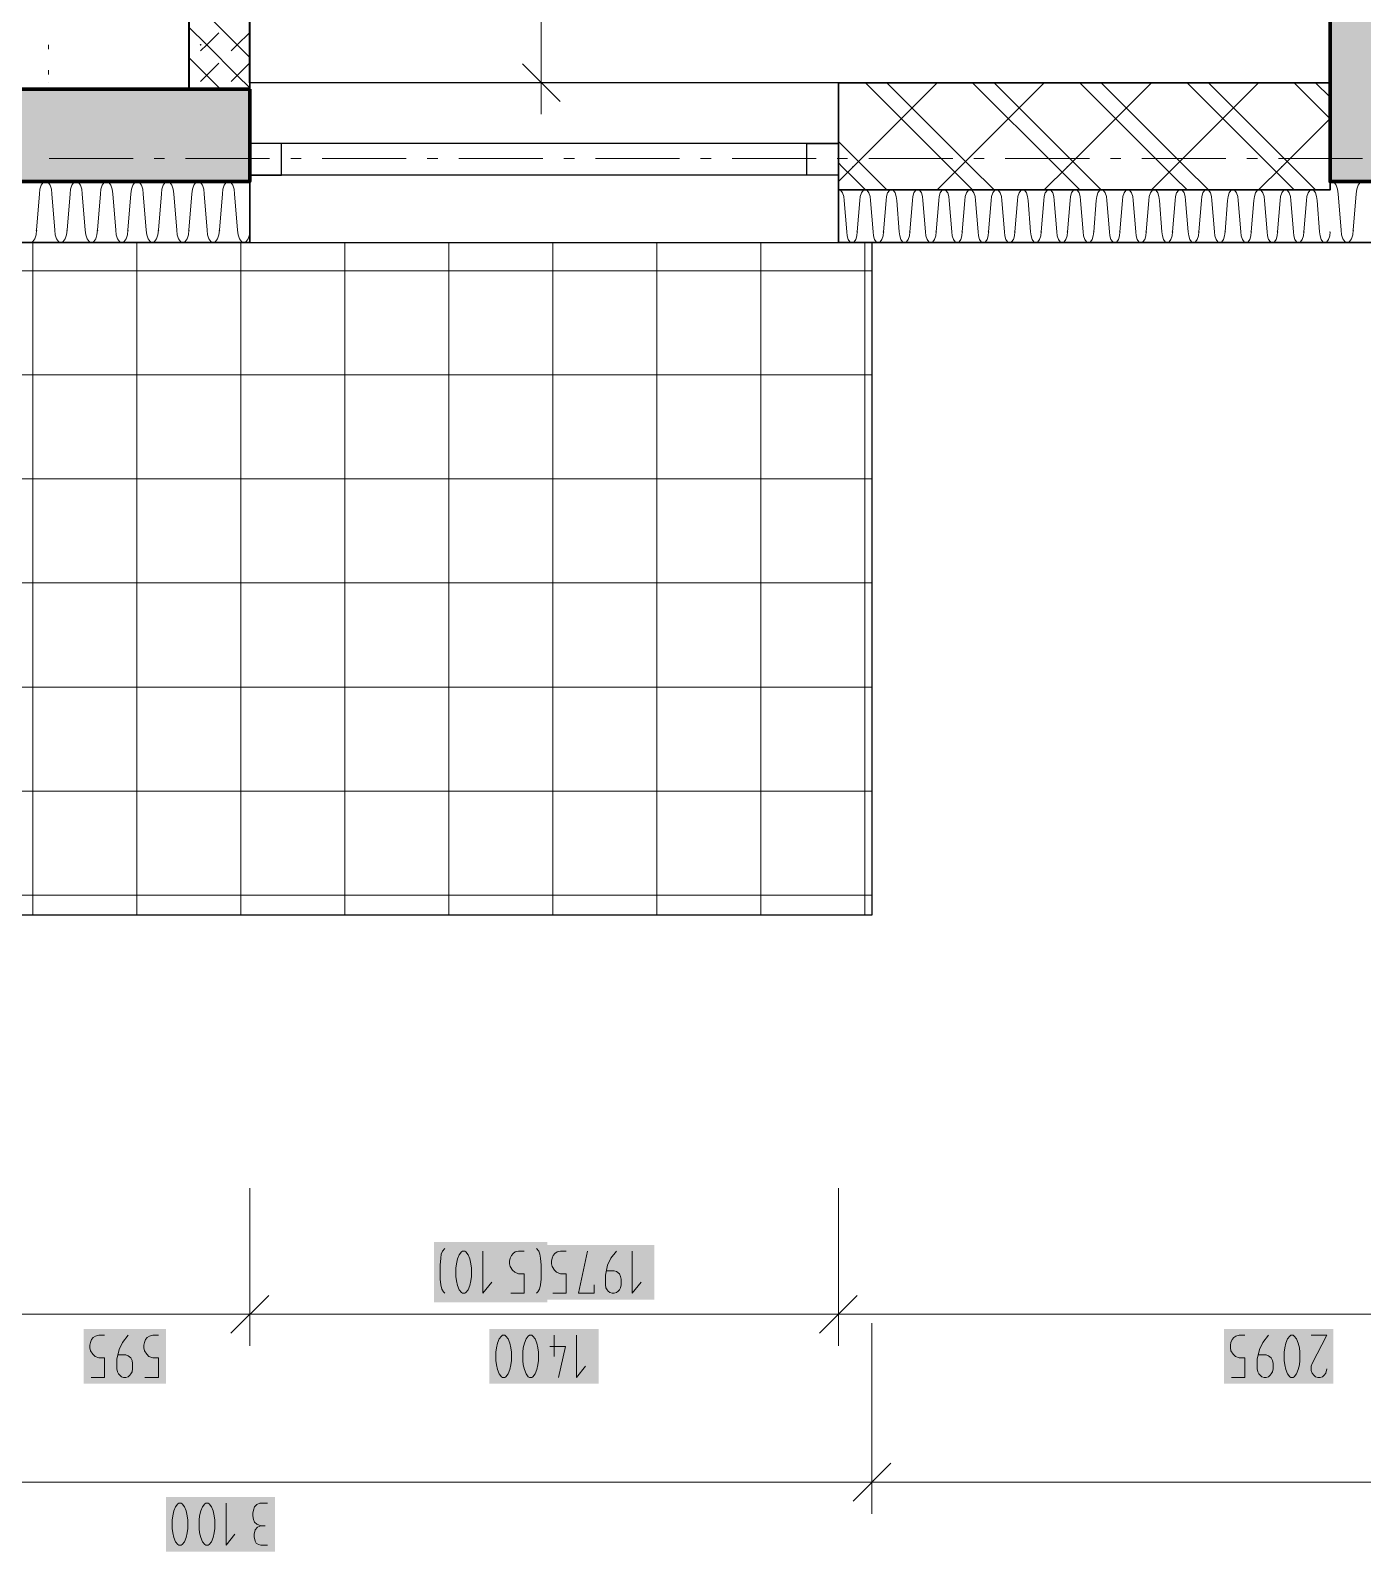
# Model space of a CAD drawing. Header units: millimetres. Extents: x 0 to 594, y 0 to 420.
# Drawn here: x 385.99 to 418.03, y 123.2 to 159.78 of the extents above; entities that cross this region are included whole.
import ezdxf

# ---------------------------------------------------------------- set-up
doc = ezdxf.new("R2010")
doc.units = ezdxf.units.MM
doc.header["$LTSCALE"] = 8
for name, color, linetype in [('PDF_Koty delkove', 7, 'Continuous'), ('PDF_Nabytek', 7, 'Continuous'), ('PDF_Obecne 0.25', 7, 'Continuous'), ('PDF_Okna', 7, 'Continuous'), ('PDF_Osy hlavni', 7, 'Continuous'), ('PDF_Pricky zdene', 7, 'Continuous'), ('PDF_Srafy', 7, 'Continuous'), ('PDF_Steny obvodove nosne', 7, 'Continuous'), ('PDF_Steny sendvic', 7, 'Continuous'), ('PDF_Zatepleni', 7, 'Continuous')]:
    doc.layers.add(name, color=color, linetype=linetype)

msp = doc.modelspace()

# ---------------------------------------------------------------- linework, layer by layer
at = {"layer": 'PDF_Koty delkove', "lineweight": 18}
for points in [[(398.274, 158.52), (398.274, 187.498), (398.274, 198.034), (398.274, 206.995), (398.274, 208.461), (398.274, 238.437), (398.274, 241.166), (398.274, 243.694)], [(398.728, 158.065), (397.819, 158.975)], [(399.032, 158.52), (398.274, 158.52), (397.515, 158.52)], [(398.274, 158.52), (398.274, 157.761)], [(391.265, 128.903), (391.265, 129.368), (391.265, 129.391), (391.265, 129.43), (391.265, 129.453), (391.265, 129.474), (391.265, 129.498), (391.265, 129.51), (391.265, 129.534), (391.265, 129.594), (391.265, 129.62), (391.265, 129.635), (391.265, 129.662), (391.265, 129.709), (391.265, 129.737), (391.265, 129.905), (391.265, 129.935), (391.265, 130.013), (391.265, 130.044), (391.265, 130.104), (391.265, 130.136), (391.265, 130.339), (391.265, 130.372), (391.265, 130.462), (391.265, 130.496), (391.265, 131.936)], [(405.419, 128.903), (405.419, 129.295), (405.419, 129.316), (405.419, 129.351), (405.419, 129.372), (405.419, 129.392), (405.419, 129.413), (405.419, 129.424), (405.419, 129.446), (405.419, 129.501), (405.419, 129.524), (405.419, 129.538), (405.419, 129.562), (405.419, 129.605), (405.419, 129.63), (405.419, 129.784), (405.419, 129.811), (405.419, 129.882), (405.419, 129.911), (405.419, 129.965), (405.419, 129.994), (405.419, 130.179), (405.419, 130.209), (405.419, 130.291), (405.419, 130.321), (405.419, 130.511), (405.419, 130.542), (405.419, 131.936)], [(395.951, 129.409), (395.924, 129.442), (395.883, 129.51), (395.856, 129.61), (395.843, 129.745), (395.843, 130.082), (395.856, 130.251), (395.869, 130.352), (395.897, 130.42), (395.951, 130.486)], [(396.867, 130.42), (396.867, 129.409), (397.082, 129.678)], [(397.514, 130.115), (397.514, 130.183), (397.528, 130.251), (397.555, 130.318), (397.595, 130.368), (397.649, 130.402), (397.73, 130.42), (397.865, 130.42)], [(398.161, 130.486), (398.215, 130.42), (398.242, 130.352), (398.256, 130.251), (398.27, 130.082), (398.27, 129.745), (398.256, 129.61), (398.228, 129.51), (398.188, 129.442), (398.161, 129.409)], [(398.549, 129.409), (398.872, 129.409), (398.872, 129.88), (398.737, 129.88), (398.643, 129.914), (398.589, 129.965), (398.536, 130.049), (398.522, 130.115), (398.522, 130.183), (398.536, 130.251), (398.562, 130.318), (398.603, 130.368), (398.656, 130.402), (398.737, 130.42), (398.872, 130.42)], [(399.547, 129.61), (399.547, 129.409), (399.169, 129.409), (399.384, 130.42)], [(400.085, 130.42), (399.95, 130.251), (399.869, 130.082), (399.816, 129.846), (399.816, 129.61)], [(400.463, 130.42), (400.463, 129.409), (400.678, 129.678)], [(397.541, 129.409), (397.865, 129.409), (397.865, 129.88), (397.73, 129.88), (397.636, 129.914), (397.582, 129.965), (397.528, 130.049), (397.514, 130.115)], [(399.816, 129.61), (399.83, 129.543), (399.856, 129.493), (399.883, 129.459), (399.924, 129.425), (399.978, 129.409), (400.031, 129.409), (400.085, 129.425), (400.126, 129.459), (400.152, 129.493), (400.18, 129.543), (400.194, 129.61), (400.194, 129.745), (400.18, 129.812), (400.152, 129.88), (400.085, 129.93), (400.031, 129.948), (399.843, 129.948)], [(391.265, 129.661), (391.265, 128.903), (391.265, 128.145)], [(405.419, 129.661), (405.419, 128.903), (405.419, 128.145)], [(391.72, 129.358), (390.81, 128.448)], [(405.874, 129.358), (404.964, 128.448)], [(391.265, 128.903), (385.25, 128.903), (375.14, 128.903), (360.987, 128.903), (348.147, 128.903), (333.994, 128.903), (323.884, 128.903), (317.869, 128.903), (303.715, 128.903), (278.037, 128.903), (263.883, 128.903), (257.868, 128.903), (247.758, 128.903), (233.605, 128.903), (220.766, 128.903)], [(426.599, 128.903), (405.419, 128.903), (391.265, 128.903)], [(387.447, 127.387), (387.771, 127.387), (387.771, 127.858), (387.636, 127.858), (387.542, 127.892), (387.487, 127.943), (387.434, 128.027), (387.42, 128.093), (387.42, 128.161), (387.434, 128.229), (387.461, 128.296), (387.501, 128.346), (387.555, 128.381), (387.636, 128.398), (387.771, 128.398)], [(388.338, 128.398), (388.203, 128.229), (388.122, 128.06), (388.068, 127.825), (388.068, 127.588), (388.082, 127.521), (388.109, 127.471), (388.136, 127.437), (388.176, 127.403), (388.23, 127.387), (388.284, 127.387), (388.338, 127.403), (388.379, 127.437), (388.405, 127.471), (388.433, 127.521), (388.447, 127.588), (388.447, 127.723), (388.433, 127.79), (388.405, 127.858), (388.338, 127.908), (388.284, 127.926), (388.095, 127.926)], [(388.716, 128.161), (388.73, 128.229), (388.757, 128.296), (388.797, 128.346), (388.851, 128.381), (388.932, 128.398), (389.067, 128.398)], [(397.91, 127.471), (397.963, 127.403), (397.991, 127.387), (398.044, 127.387), (398.072, 127.403), (398.125, 127.471), (398.166, 127.572), (398.193, 127.69), (398.207, 127.79), (398.207, 127.992), (398.193, 128.093), (398.166, 128.212), (398.125, 128.313), (398.072, 128.381), (398.044, 128.398), (397.991, 128.398), (397.963, 128.381), (397.91, 128.313), (397.869, 128.212), (397.842, 128.093), (397.829, 127.992)], [(398.584, 128.398), (398.584, 127.892)], [(399.125, 128.398), (399.125, 127.387), (399.34, 127.656)], [(406.227, 124.866), (406.227, 128.691)], [(414.874, 127.387), (415.198, 127.387), (415.198, 127.858), (415.063, 127.858), (414.969, 127.892), (414.915, 127.943), (414.861, 128.027), (414.847, 128.093), (414.847, 128.161), (414.861, 128.229), (414.888, 128.296), (414.928, 128.346), (414.982, 128.381), (415.063, 128.398), (415.198, 128.398)], [(415.765, 128.398), (415.63, 128.229), (415.549, 128.06), (415.495, 127.825), (415.495, 127.588), (415.509, 127.521), (415.536, 127.471), (415.563, 127.437), (415.603, 127.403), (415.657, 127.387), (415.711, 127.387), (415.765, 127.403), (415.806, 127.437), (415.832, 127.471), (415.86, 127.521), (415.874, 127.588), (415.874, 127.723), (415.86, 127.79), (415.832, 127.858), (415.765, 127.908), (415.711, 127.926), (415.522, 127.926)], [(416.143, 127.992), (416.143, 127.79), (416.157, 127.69), (416.184, 127.572), (416.224, 127.471), (416.278, 127.403), (416.305, 127.387), (416.359, 127.387), (416.386, 127.403), (416.44, 127.471), (416.48, 127.572), (416.508, 127.69), (416.522, 127.79), (416.522, 127.992), (416.508, 128.093), (416.48, 128.212), (416.44, 128.313), (416.386, 128.381), (416.359, 128.398), (416.305, 128.398), (416.278, 128.381), (416.224, 128.313), (416.184, 128.212), (416.157, 128.093), (416.143, 127.992)], [(416.791, 128.398), (417.17, 128.398), (416.818, 127.723), (416.791, 127.656), (416.791, 127.555), (416.818, 127.488), (416.859, 127.437), (416.899, 127.403), (416.954, 127.387), (417.007, 127.387), (417.061, 127.403), (417.102, 127.437), (417.142, 127.488), (417.17, 127.588)], [(388.743, 127.387), (389.067, 127.387), (389.067, 127.858), (388.932, 127.858), (388.838, 127.892), (388.784, 127.943), (388.73, 128.027), (388.716, 128.093), (388.716, 128.161)], [(398.477, 128.128), (398.855, 128.128), (398.692, 127.387)], [(397.829, 127.992), (397.829, 127.79), (397.842, 127.69), (397.869, 127.572), (397.91, 127.471)], [(406.227, 125.624), (406.227, 124.866), (406.227, 124.107)], [(406.682, 125.32), (405.772, 124.411)], [(550.543, 124.866), (548.938, 124.866), (546.499, 124.866), (515.159, 124.866), (488.672, 124.866), (440.752, 124.866), (406.227, 124.866), (374.887, 124.866), (334.247, 124.866), (302.907, 124.866), (278.846, 124.866), (247.506, 124.866), (206.865, 124.866), (175.525, 124.866), (146.965, 124.866), (126.828, 124.866), (121.413, 124.866), (88.278, 124.866), (73.569, 124.866)], [(389.761, 124.056), (389.733, 124.174), (389.692, 124.275), (389.639, 124.343), (389.611, 124.36), (389.558, 124.36), (389.53, 124.343), (389.477, 124.275), (389.436, 124.174), (389.41, 124.056), (389.396, 123.955)], [(389.396, 123.955), (389.396, 123.752), (389.41, 123.652), (389.436, 123.534), (389.477, 123.433), (389.53, 123.365), (389.558, 123.349), (389.611, 123.349), (389.639, 123.365), (389.692, 123.433), (389.733, 123.534), (389.761, 123.652), (389.774, 123.752), (389.774, 123.955), (389.761, 124.056)], [(390.692, 124.36), (390.692, 123.349), (390.908, 123.618)], [(391.691, 124.36), (391.502, 124.36), (391.435, 124.326), (391.381, 124.275), (391.354, 124.191), (391.34, 124.124), (391.34, 124.056), (391.354, 123.972), (391.381, 123.905), (391.435, 123.855), (391.529, 123.82)], [(391.691, 123.349), (391.529, 123.349), (391.475, 123.365), (391.421, 123.4), (391.394, 123.45), (391.367, 123.55), (391.367, 123.618), (391.394, 123.719), (391.448, 123.787), (391.529, 123.82), (391.637, 123.82)]]:
    msp.add_lwpolyline(points, dxfattribs=at)
for points in [[(396.22, 130.014), (396.22, 129.812), (396.234, 129.712), (396.261, 129.594), (396.301, 129.493), (396.355, 129.425), (396.382, 129.409), (396.435, 129.409), (396.463, 129.425), (396.516, 129.493), (396.557, 129.594), (396.584, 129.712), (396.598, 129.812), (396.598, 130.014), (396.584, 130.115), (396.557, 130.234), (396.516, 130.335), (396.463, 130.402), (396.435, 130.42), (396.382, 130.42), (396.355, 130.402), (396.301, 130.335), (396.261, 130.234), (396.234, 130.115)], [(397.181, 127.992), (397.181, 127.79), (397.194, 127.69), (397.221, 127.572), (397.262, 127.471), (397.315, 127.403), (397.343, 127.387), (397.396, 127.387), (397.424, 127.403), (397.477, 127.471), (397.518, 127.572), (397.545, 127.69), (397.559, 127.79), (397.559, 127.992), (397.545, 128.093), (397.518, 128.212), (397.477, 128.313), (397.424, 128.381), (397.396, 128.398), (397.343, 128.398), (397.315, 128.381), (397.262, 128.313), (397.221, 128.212), (397.194, 128.093)], [(390.044, 123.955), (390.044, 123.752), (390.058, 123.652), (390.085, 123.534), (390.125, 123.433), (390.179, 123.365), (390.206, 123.349), (390.26, 123.349), (390.287, 123.365), (390.341, 123.433), (390.381, 123.534), (390.409, 123.652), (390.422, 123.752), (390.422, 123.955), (390.409, 124.056), (390.381, 124.174), (390.341, 124.275), (390.287, 124.343), (390.26, 124.36), (390.206, 124.36), (390.179, 124.343), (390.125, 124.275), (390.085, 124.174), (390.058, 124.056)]]:
    msp.add_lwpolyline(points, close=True, dxfattribs=at)
at = {"layer": 'PDF_Koty delkove', "color": 7, "lineweight": 18, "true_color": 0xffffff, "transparency": 33554559}
for points in [[(398.421, 130.639), (395.692, 130.639), (398.421, 129.19), (395.692, 129.19)], [(400.992, 130.571), (398.371, 130.571), (400.992, 129.257), (398.371, 129.257)], [(389.246, 128.549), (387.269, 128.549), (389.246, 127.235), (387.269, 127.235)], [(399.655, 128.549), (397.029, 128.549), (399.655, 127.235), (397.029, 127.235)], [(417.321, 128.549), (414.696, 128.549), (417.321, 127.235), (414.696, 127.235)], [(391.87, 124.512), (389.245, 124.512), (391.87, 123.197), (389.245, 123.197)]]:
    msp.add_solid(points, dxfattribs=at)
at = {"layer": 'PDF_Nabytek', "lineweight": 13}
for points in [[(386.421, 159.326), (386.421, 159.427)], [(389.799, 159.326), (389.799, 159.427)], [(386.421, 158.719), (386.421, 158.821)], [(389.799, 158.719), (389.799, 158.821)], [(386.421, 158.52), (386.421, 158.52)], [(389.799, 158.52), (389.799, 158.52)]]:
    msp.add_lwpolyline(points, dxfattribs=at)
at = {"layer": 'PDF_Obecne 0.25', "lineweight": 25}
msp.add_lwpolyline([(406.227, 154.678), (406.227, 138.503), (374.887, 138.502), (374.887, 154.678)], dxfattribs=at)
at = {"layer": 'PDF_Okna', "lineweight": 25}
for points in [[(405.419, 158.52), (391.265, 158.52)], [(405.419, 157.054), (391.265, 157.054)], [(405.419, 156.295), (391.265, 156.295)], [(391.265, 154.678), (405.419, 154.678)]]:
    msp.add_lwpolyline(points, dxfattribs=at)
for points in [[(391.265, 156.295), (392.023, 156.295), (392.023, 157.054), (391.265, 157.054)], [(405.419, 156.295), (404.661, 156.295), (404.661, 157.054), (405.419, 157.054)]]:
    msp.add_lwpolyline(points, close=True, dxfattribs=at)
at = {"layer": 'PDF_Osy hlavni', "lineweight": 18}
for points in [[(388.457, 156.7), (386.435, 156.7)], [(389.215, 156.7), (388.962, 156.7)], [(391.742, 156.7), (389.72, 156.7)], [(392.501, 156.7), (392.248, 156.7)], [(395.028, 156.7), (393.006, 156.7)], [(395.786, 156.7), (395.533, 156.7)], [(398.314, 156.7), (396.292, 156.7)], [(399.072, 156.7), (398.819, 156.7)], [(401.599, 156.7), (399.577, 156.7)], [(402.357, 156.7), (402.105, 156.7)], [(404.885, 156.7), (402.863, 156.7)], [(405.643, 156.7), (405.39, 156.7)], [(408.17, 156.7), (406.149, 156.7)], [(408.929, 156.7), (408.676, 156.7)], [(411.456, 156.7), (409.434, 156.7)], [(412.214, 156.7), (411.962, 156.7)], [(414.742, 156.7), (412.72, 156.7)], [(415.5, 156.7), (415.247, 156.7)], [(418.027, 156.7), (416.005, 156.7)]]:
    msp.add_lwpolyline(points, dxfattribs=at)
at = {"layer": 'PDF_Pricky zdene', "lineweight": 40}
msp.add_lwpolyline([(391.265, 158.52), (391.265, 206.995), (389.799, 206.995), (389.799, 158.52), (389.799, 158.368), (391.265, 158.368)], dxfattribs=at)
at = {"layer": 'PDF_Pricky zdene', "lineweight": 9}
for points in [[(391.265, 159.126), (390.962, 159.429), (389.799, 160.592)], [(390.962, 158.697), (390.229, 159.429), (389.799, 159.859)], [(390.082, 159.283), (390.229, 159.429), (390.522, 159.723)], [(390.815, 159.283), (390.962, 159.429), (391.255, 159.723)], [(390.558, 158.368), (389.799, 159.126)], [(390.082, 158.55), (390.522, 158.99)], [(390.962, 158.697), (391.255, 158.99)], [(389.825, 158.368), (389.799, 158.393)], [(391.265, 158.393), (390.962, 158.697), (390.815, 158.55)]]:
    msp.add_lwpolyline(points, dxfattribs=at)
at = {"layer": 'PDF_Pricky zdene', "lineweight": 9, "transparency": 33554559}
for points in [[(390.082, 159.41), (390.06, 159.432), (390.105, 159.432), (390.082, 159.455)], [(390.962, 159.407), (390.939, 159.429), (390.985, 159.429), (390.962, 159.452)]]:
    msp.add_solid(points, dxfattribs=at)
at = {"layer": 'PDF_Srafy', "lineweight": 9}
for points in [[(406.059, 154.678), (406.059, 151.494), (406.059, 146.49), (401.055, 146.49), (396.051, 146.49), (391.047, 146.49), (386.043, 146.49), (381.039, 146.49), (376.035, 146.49), (374.887, 146.49)], [(403.557, 154.678), (403.557, 153.996), (403.557, 148.992), (398.553, 148.992), (393.549, 148.992), (388.545, 148.992), (383.541, 148.992), (378.537, 148.992), (374.887, 148.992)], [(401.055, 154.678), (401.055, 151.494), (396.051, 151.494), (391.047, 151.494), (386.043, 151.494), (381.039, 151.494), (376.035, 151.494), (374.887, 151.494)], [(386.043, 154.678), (386.043, 151.494), (386.043, 146.49), (386.043, 141.486), (386.043, 138.503)], [(388.545, 154.678), (388.545, 153.996), (388.545, 148.992), (388.545, 143.988), (388.545, 138.984), (388.545, 138.503)], [(391.047, 154.678), (391.047, 151.494), (391.047, 146.49), (391.047, 141.486), (391.047, 138.503)], [(393.549, 154.678), (393.549, 153.996), (393.549, 148.992), (393.549, 143.988), (393.549, 138.984), (393.549, 138.503)], [(396.051, 154.678), (396.051, 151.494), (396.051, 146.49), (396.051, 141.486), (396.051, 138.503)], [(406.227, 153.996), (403.557, 153.996), (398.553, 153.996), (398.553, 154.678)], [(398.553, 153.996), (393.549, 153.996), (388.545, 153.996), (383.541, 153.996), (378.537, 153.996), (374.887, 153.996)], [(398.553, 153.996), (398.553, 148.992), (398.553, 143.988), (398.553, 138.984), (398.553, 138.503)], [(406.227, 151.494), (406.059, 151.494), (401.055, 151.494)], [(401.055, 151.494), (401.055, 146.49), (401.055, 141.486), (401.055, 138.503)], [(406.227, 148.992), (403.557, 148.992)], [(403.557, 148.992), (403.557, 143.988), (403.557, 138.984), (403.557, 138.503)], [(406.227, 146.49), (406.059, 146.49)], [(406.059, 146.49), (406.059, 141.486), (406.059, 138.503)], [(406.227, 143.988), (403.557, 143.988), (398.553, 143.988), (393.549, 143.988), (388.545, 143.988), (383.541, 143.988), (378.537, 143.988), (374.887, 143.988)], [(406.059, 141.486), (401.055, 141.486), (396.051, 141.486), (391.047, 141.486), (386.043, 141.486), (381.039, 141.486), (376.035, 141.486), (374.887, 141.486)], [(406.227, 141.486), (406.059, 141.486)], [(406.227, 138.984), (403.557, 138.984), (398.553, 138.984), (393.549, 138.984), (388.545, 138.984), (383.541, 138.984), (378.537, 138.984), (374.887, 138.984)]]:
    msp.add_lwpolyline(points, dxfattribs=at)
at = {"layer": 'PDF_Steny obvodove nosne', "lineweight": 70}
for points in [[(419.269, 156.144), (419.269, 158.52), (419.269, 212.91), (419.269, 214.375), (419.269, 237.931), (419.269, 240.661), (419.269, 243.542), (417.247, 243.542), (417.247, 240.964), (417.247, 158.52), (417.247, 156.144)], [(391.265, 158.368), (389.799, 158.368), (385.25, 158.368), (385.25, 156.144), (391.265, 156.144)]]:
    msp.add_lwpolyline(points, close=True, dxfattribs=at)
at = {"layer": 'PDF_Steny obvodove nosne', "color": 9, "lineweight": 9, "true_color": 0xc0c0c0, "transparency": 33554559}
for points in [[(419.269, 156.144), (419.269, 243.542), (417.247, 156.144), (417.247, 243.542)], [(391.265, 158.368), (385.25, 158.368), (391.265, 156.144), (385.25, 156.144)]]:
    msp.add_solid(points, dxfattribs=at)
at = {"layer": 'PDF_Steny sendvic', "lineweight": 30}
for points in [[(391.265, 158.52), (391.265, 158.368)], [(405.419, 154.678), (405.419, 155.942), (405.419, 156.295), (405.419, 157.054), (405.419, 158.52)], [(405.419, 155.942), (417.247, 155.942), (417.247, 156.144), (417.247, 158.52), (417.197, 158.52), (405.419, 158.52)], [(417.247, 155.942), (405.419, 155.942)], [(405.419, 154.678), (417.247, 154.678)]]:
    msp.add_lwpolyline(points, dxfattribs=at)
at = {"layer": 'PDF_Steny sendvic', "lineweight": 9}
for points in [[(405.419, 156.144), (405.773, 156.498), (407.795, 158.52)], [(408.093, 156.498), (406.071, 158.52)], [(409.164, 155.942), (408.608, 156.498), (408.351, 156.755), (406.586, 158.52)], [(407.795, 155.942), (408.351, 156.498), (410.372, 158.52)], [(410.671, 156.498), (408.649, 158.52)], [(411.742, 155.942), (411.186, 156.498), (410.929, 156.755), (409.164, 158.52)], [(410.372, 155.942), (410.929, 156.498), (412.95, 158.52)], [(413.249, 156.498), (411.227, 158.52)], [(414.32, 155.942), (413.764, 156.498), (413.506, 156.755), (411.742, 158.52)], [(412.95, 155.942), (413.506, 156.498), (415.528, 158.52)], [(415.827, 156.498), (413.805, 158.52)], [(416.898, 155.942), (416.342, 156.498), (416.084, 156.755), (414.32, 158.52)], [(417.247, 157.655), (416.383, 158.52)], [(417.247, 158.171), (416.898, 158.52)], [(415.528, 155.942), (416.084, 156.498), (417.247, 157.66)], [(406.586, 155.942), (406.03, 156.498), (405.773, 156.755), (405.419, 157.109)], [(405.515, 156.498), (405.419, 156.594)], [(405.773, 156.24), (405.515, 156.498)], [(406.071, 155.942), (405.773, 156.24)], [(408.351, 156.24), (408.093, 156.498)], [(408.649, 155.942), (408.351, 156.24)], [(410.929, 156.24), (410.671, 156.498)], [(411.227, 155.942), (410.929, 156.24)], [(413.506, 156.24), (413.249, 156.498)], [(413.805, 155.942), (413.506, 156.24)], [(416.084, 156.24), (415.827, 156.498)], [(416.383, 155.942), (416.084, 156.24)], [(405.558, 155.689), (405.549, 155.786), (405.521, 155.869), (405.48, 155.924), (405.445, 155.942)], [(406.05, 155.942), (406.015, 155.924), (405.973, 155.869), (405.946, 155.786), (405.936, 155.689)], [(406.153, 155.869), (406.112, 155.924), (406.077, 155.942)], [(406.19, 155.689), (406.181, 155.786), (406.153, 155.869)], [(406.682, 155.942), (406.646, 155.924), (406.605, 155.869), (406.578, 155.786), (406.568, 155.689)], [(406.822, 155.689), (406.812, 155.786), (406.785, 155.869), (406.744, 155.924), (406.708, 155.942)], [(407.314, 155.942), (407.278, 155.924), (407.237, 155.869), (407.21, 155.786), (407.2, 155.689)], [(407.454, 155.689), (407.444, 155.786), (407.417, 155.869), (407.376, 155.924), (407.34, 155.942)], [(407.946, 155.942), (407.91, 155.924), (407.869, 155.869), (407.841, 155.786), (407.832, 155.689)], [(408.086, 155.689), (408.076, 155.786), (408.049, 155.869), (408.007, 155.924), (407.972, 155.942)], [(408.577, 155.942), (408.542, 155.924), (408.501, 155.869), (408.473, 155.786), (408.464, 155.689)], [(408.718, 155.689), (408.708, 155.786), (408.68, 155.869), (408.639, 155.924), (408.604, 155.942)], [(409.209, 155.942), (409.174, 155.924), (409.133, 155.869), (409.105, 155.786), (409.096, 155.689)], [(409.35, 155.689), (409.34, 155.786), (409.312, 155.869), (409.271, 155.924), (409.236, 155.942)], [(409.841, 155.942), (409.806, 155.924), (409.765, 155.869), (409.737, 155.786), (409.727, 155.689)], [(409.981, 155.689), (409.972, 155.786), (409.944, 155.869), (409.903, 155.924), (409.868, 155.942)], [(410.473, 155.942), (410.438, 155.924), (410.396, 155.869), (410.369, 155.786), (410.359, 155.689)], [(410.613, 155.689), (410.604, 155.786), (410.576, 155.869), (410.535, 155.924), (410.499, 155.942)], [(411.028, 155.869), (411.001, 155.786), (410.991, 155.689)], [(411.105, 155.942), (411.069, 155.924), (411.028, 155.869)], [(411.245, 155.689), (411.235, 155.786), (411.208, 155.869), (411.167, 155.924), (411.131, 155.942)], [(411.737, 155.942), (411.701, 155.924), (411.66, 155.869), (411.633, 155.786), (411.623, 155.689)], [(411.877, 155.689), (411.867, 155.786), (411.84, 155.869), (411.799, 155.924), (411.763, 155.942)], [(412.369, 155.942), (412.333, 155.924), (412.292, 155.869), (412.264, 155.786), (412.255, 155.689)], [(412.509, 155.689), (412.499, 155.786), (412.472, 155.869), (412.43, 155.924), (412.395, 155.942)], [(413, 155.942), (412.965, 155.924), (412.924, 155.869), (412.896, 155.786), (412.887, 155.689)], [(413.141, 155.689), (413.131, 155.786), (413.103, 155.869), (413.062, 155.924), (413.027, 155.942)], [(413.632, 155.942), (413.597, 155.924), (413.556, 155.869), (413.528, 155.786), (413.518, 155.689)], [(413.772, 155.689), (413.763, 155.786), (413.735, 155.869), (413.694, 155.924), (413.659, 155.942)], [(414.264, 155.942), (414.229, 155.924), (414.188, 155.869), (414.16, 155.786), (414.15, 155.689)], [(414.404, 155.689), (414.395, 155.786), (414.367, 155.869), (414.326, 155.924), (414.291, 155.942)], [(414.896, 155.942), (414.861, 155.924), (414.819, 155.869), (414.792, 155.786), (414.782, 155.689)], [(415.036, 155.689), (415.027, 155.786), (414.999, 155.869), (414.958, 155.924), (414.922, 155.942)], [(415.528, 155.942), (415.492, 155.924), (415.451, 155.869), (415.424, 155.786), (415.414, 155.689)], [(415.668, 155.689), (415.658, 155.786), (415.631, 155.869), (415.59, 155.924), (415.554, 155.942)], [(416.16, 155.942), (416.124, 155.924), (416.083, 155.869), (416.056, 155.786), (416.046, 155.689)], [(416.3, 155.689), (416.29, 155.786), (416.263, 155.869), (416.222, 155.924), (416.186, 155.942)], [(416.791, 155.942), (416.756, 155.924), (416.715, 155.869), (416.687, 155.786), (416.678, 155.689)], [(416.932, 155.689), (416.922, 155.786), (416.895, 155.869), (416.853, 155.924), (416.818, 155.942)], [(405.621, 154.931), (405.558, 155.689)], [(405.936, 155.689), (405.874, 154.931)], [(405.936, 155.689), (405.936, 155.689)], [(406.253, 154.931), (406.19, 155.689)], [(406.568, 155.689), (406.506, 154.931)], [(406.568, 155.689), (406.568, 155.689)], [(406.885, 154.931), (406.822, 155.689)], [(407.2, 155.689), (407.137, 154.931)], [(407.2, 155.689), (407.2, 155.689)], [(407.516, 154.931), (407.454, 155.689)], [(407.832, 155.689), (407.769, 154.931)], [(407.832, 155.689), (407.832, 155.689)], [(408.148, 154.931), (408.086, 155.689)], [(408.464, 155.689), (408.401, 154.931)], [(408.464, 155.689), (408.464, 155.689)], [(408.78, 154.931), (408.718, 155.689)], [(409.096, 155.689), (409.033, 154.931)], [(409.096, 155.689), (409.096, 155.689)], [(409.412, 154.931), (409.35, 155.689)], [(409.727, 155.689), (409.665, 154.931)], [(409.727, 155.689), (409.727, 155.689)], [(410.044, 154.931), (409.981, 155.689)], [(410.359, 155.689), (410.297, 154.931)], [(410.359, 155.689), (410.359, 155.689)], [(410.676, 154.931), (410.613, 155.689)], [(410.991, 155.689), (410.929, 154.931)], [(410.991, 155.689), (410.991, 155.689)], [(411.308, 154.931), (411.245, 155.689)], [(411.623, 155.689), (411.56, 154.931)], [(411.623, 155.689), (411.623, 155.689)], [(411.939, 154.931), (411.877, 155.689)], [(412.255, 155.689), (412.192, 154.931)], [(412.255, 155.689), (412.255, 155.689)], [(412.571, 154.931), (412.509, 155.689)], [(412.887, 155.689), (412.824, 154.931)], [(412.887, 155.689), (412.887, 155.689)], [(413.203, 154.931), (413.141, 155.689)], [(413.518, 155.689), (413.456, 154.931)], [(413.518, 155.689), (413.518, 155.689)], [(413.835, 154.931), (413.772, 155.689)], [(414.15, 155.689), (414.088, 154.931)], [(414.15, 155.689), (414.15, 155.689)], [(414.467, 154.931), (414.404, 155.689)], [(414.782, 155.689), (414.72, 154.931)], [(414.782, 155.689), (414.782, 155.689)], [(415.099, 154.931), (415.036, 155.689)], [(415.414, 155.689), (415.351, 154.931)], [(415.414, 155.689), (415.414, 155.689)], [(415.731, 154.931), (415.668, 155.689)], [(416.046, 155.689), (415.983, 154.931)], [(416.046, 155.689), (416.046, 155.689)], [(416.362, 154.931), (416.3, 155.689)], [(416.678, 155.689), (416.615, 154.931)], [(416.678, 155.689), (416.678, 155.689)], [(416.994, 154.931), (416.932, 155.689)], [(405.621, 154.931), (405.631, 154.834), (405.658, 154.752), (405.699, 154.697), (405.747, 154.678)], [(405.747, 154.678), (405.796, 154.697), (405.837, 154.752), (405.864, 154.834), (405.874, 154.931)], [(406.253, 154.931), (406.262, 154.834), (406.29, 154.752), (406.331, 154.697), (406.379, 154.678)], [(406.379, 154.678), (406.428, 154.697), (406.469, 154.752), (406.496, 154.834), (406.506, 154.931)], [(406.885, 154.931), (406.894, 154.834), (406.922, 154.752), (406.963, 154.697), (407.011, 154.678)], [(407.011, 154.678), (407.059, 154.697), (407.1, 154.752), (407.128, 154.834), (407.137, 154.931)], [(407.516, 154.931), (407.526, 154.834), (407.554, 154.752), (407.595, 154.697), (407.643, 154.678)], [(407.643, 154.678), (407.691, 154.697), (407.732, 154.752), (407.76, 154.834), (407.769, 154.931)], [(408.148, 154.931), (408.158, 154.834), (408.185, 154.752), (408.226, 154.697), (408.275, 154.678)], [(408.275, 154.678), (408.323, 154.697), (408.364, 154.752), (408.391, 154.834), (408.401, 154.931)], [(408.78, 154.931), (408.79, 154.834), (408.817, 154.752), (408.858, 154.697), (408.907, 154.678)], [(408.907, 154.678), (408.955, 154.697), (408.996, 154.752), (409.023, 154.834), (409.033, 154.931)], [(409.412, 154.931), (409.422, 154.834), (409.449, 154.752)], [(409.449, 154.752), (409.49, 154.697), (409.538, 154.678)], [(409.538, 154.678), (409.587, 154.697), (409.628, 154.752), (409.655, 154.834), (409.665, 154.931)], [(410.044, 154.931), (410.054, 154.834), (410.081, 154.752), (410.122, 154.697), (410.17, 154.678)], [(410.17, 154.678), (410.219, 154.697), (410.26, 154.752), (410.287, 154.834), (410.297, 154.931)], [(410.676, 154.931), (410.685, 154.834), (410.713, 154.752), (410.754, 154.697), (410.802, 154.678)], [(410.802, 154.678), (410.851, 154.697), (410.892, 154.752), (410.919, 154.834), (410.929, 154.931)], [(411.308, 154.931), (411.317, 154.834), (411.345, 154.752), (411.386, 154.697), (411.434, 154.678)], [(411.434, 154.678), (411.482, 154.697), (411.523, 154.752), (411.551, 154.834), (411.56, 154.931)], [(411.939, 154.931), (411.949, 154.834), (411.976, 154.752), (412.017, 154.697), (412.066, 154.678)], [(412.066, 154.678), (412.114, 154.697), (412.155, 154.752), (412.183, 154.834), (412.192, 154.931)], [(412.571, 154.931), (412.581, 154.834), (412.608, 154.752), (412.649, 154.697), (412.698, 154.678)], [(412.698, 154.678), (412.746, 154.697), (412.787, 154.752), (412.814, 154.834), (412.824, 154.931)], [(413.203, 154.931), (413.213, 154.834), (413.24, 154.752), (413.281, 154.697), (413.33, 154.678)], [(413.33, 154.678), (413.378, 154.697), (413.419, 154.752), (413.446, 154.834), (413.456, 154.931)], [(413.835, 154.931), (413.845, 154.834), (413.872, 154.752), (413.913, 154.697), (413.961, 154.678)], [(413.961, 154.678), (414.01, 154.697), (414.051, 154.752), (414.078, 154.834), (414.088, 154.931)], [(414.467, 154.931), (414.477, 154.834), (414.504, 154.752), (414.545, 154.697), (414.593, 154.678)], [(414.593, 154.678), (414.642, 154.697), (414.683, 154.752), (414.71, 154.834), (414.72, 154.931)], [(415.099, 154.931), (415.108, 154.834), (415.136, 154.752), (415.177, 154.697), (415.225, 154.678)], [(415.273, 154.697), (415.314, 154.752), (415.342, 154.834), (415.351, 154.931)], [(415.731, 154.931), (415.74, 154.834), (415.768, 154.752), (415.809, 154.697), (415.857, 154.678)], [(415.857, 154.678), (415.905, 154.697), (415.946, 154.752), (415.974, 154.834), (415.983, 154.931)], [(416.362, 154.931), (416.372, 154.834), (416.399, 154.752), (416.44, 154.697), (416.489, 154.678)], [(416.489, 154.678), (416.537, 154.697), (416.578, 154.752), (416.606, 154.834), (416.615, 154.931)], [(416.994, 154.931), (417.004, 154.834), (417.031, 154.752), (417.072, 154.697), (417.121, 154.678)], [(417.121, 154.678), (417.169, 154.697), (417.21, 154.752), (417.237, 154.834), (417.247, 154.931)], [(415.225, 154.678), (415.273, 154.697)]]:
    msp.add_lwpolyline(points, dxfattribs=at)
at = {"layer": 'PDF_Steny sendvic', "lineweight": 9, "transparency": 33554559}
for points in [[(405.773, 156.475), (405.75, 156.498), (405.795, 156.498), (405.773, 156.52)], [(408.351, 156.475), (408.328, 156.498), (408.373, 156.498), (408.351, 156.52)], [(410.929, 156.475), (410.906, 156.498), (410.951, 156.498), (410.929, 156.52)], [(413.506, 156.475), (413.484, 156.498), (413.529, 156.498), (413.506, 156.52)], [(416.084, 156.475), (416.062, 156.498), (416.107, 156.498), (416.084, 156.52)], [(405.874, 154.908), (405.851, 154.931), (405.896, 154.931), (405.874, 154.953)], [(406.506, 154.908), (406.483, 154.931), (406.528, 154.931), (406.506, 154.953)], [(407.137, 154.908), (407.115, 154.931), (407.16, 154.931), (407.137, 154.953)], [(407.769, 154.908), (407.746, 154.931), (407.792, 154.931), (407.769, 154.953)], [(408.401, 154.908), (408.378, 154.931), (408.424, 154.931), (408.401, 154.953)], [(409.033, 154.908), (409.01, 154.931), (409.056, 154.931), (409.033, 154.953)], [(409.665, 154.908), (409.642, 154.931), (409.688, 154.931), (409.665, 154.953)], [(410.297, 154.908), (410.274, 154.931), (410.319, 154.931), (410.297, 154.953)], [(410.929, 154.908), (410.906, 154.931), (410.951, 154.931), (410.929, 154.953)], [(411.56, 154.908), (411.538, 154.931), (411.583, 154.931), (411.56, 154.953)], [(412.192, 154.908), (412.169, 154.931), (412.215, 154.931), (412.192, 154.953)], [(412.824, 154.908), (412.801, 154.931), (412.847, 154.931), (412.824, 154.953)], [(413.456, 154.908), (413.433, 154.931), (413.479, 154.931), (413.456, 154.953)], [(414.088, 154.908), (414.065, 154.931), (414.111, 154.931), (414.088, 154.953)], [(414.72, 154.908), (414.697, 154.931), (414.742, 154.931), (414.72, 154.953)], [(415.351, 154.908), (415.329, 154.931), (415.374, 154.931), (415.351, 154.953)], [(415.983, 154.908), (415.961, 154.931), (416.006, 154.931), (415.983, 154.953)], [(416.615, 154.908), (416.592, 154.931), (416.638, 154.931), (416.615, 154.953)], [(417.247, 154.908), (417.224, 154.931), (417.247, 154.953)]]:
    msp.add_solid(points, dxfattribs=at)
at = {"layer": 'PDF_Zatepleni', "lineweight": 30}
msp.add_lwpolyline([(391.265, 156.144), (385.25, 156.144), (385.25, 155.942), (385.25, 154.678), (391.265, 154.678), (391.265, 155.942)], close=True, dxfattribs=at)
at = {"layer": 'PDF_Zatepleni', "lineweight": 9}
for points in [[(386.207, 155.851), (386.135, 154.971)], [(386.339, 156.144), (386.298, 156.123), (386.25, 156.059), (386.218, 155.963), (386.207, 155.851)], [(386.207, 155.851), (386.207, 155.851)], [(386.574, 154.971), (386.502, 155.851), (386.491, 155.963), (386.459, 156.059), (386.411, 156.123), (386.37, 156.144)], [(386.94, 155.851), (386.868, 154.971)], [(387.072, 156.144), (387.031, 156.123), (386.983, 156.059), (386.951, 155.963), (386.94, 155.851)], [(386.94, 155.851), (386.94, 155.851)], [(387.307, 154.971), (387.235, 155.851), (387.223, 155.963), (387.192, 156.059), (387.144, 156.123), (387.103, 156.144)], [(387.673, 155.851), (387.6, 154.971)], [(387.805, 156.144), (387.764, 156.123), (387.716, 156.059), (387.684, 155.963), (387.673, 155.851)], [(387.673, 155.851), (387.673, 155.851)], [(388.04, 154.971), (387.968, 155.851), (387.956, 155.963), (387.925, 156.059), (387.877, 156.123), (387.836, 156.144)], [(388.406, 155.851), (388.333, 154.971)], [(388.538, 156.144), (388.497, 156.123), (388.449, 156.059), (388.417, 155.963), (388.406, 155.851)], [(388.406, 155.851), (388.406, 155.851)], [(388.773, 154.971), (388.701, 155.851), (388.689, 155.963), (388.657, 156.059), (388.61, 156.123), (388.569, 156.144)], [(389.139, 155.851), (389.066, 154.971)], [(389.182, 156.059), (389.15, 155.963), (389.139, 155.851)], [(389.139, 155.851), (389.139, 155.851)], [(389.271, 156.144), (389.23, 156.123), (389.182, 156.059)], [(389.39, 156.059), (389.343, 156.123), (389.302, 156.144)], [(389.434, 155.851), (389.422, 155.963), (389.39, 156.059)], [(389.506, 154.971), (389.434, 155.851)], [(389.872, 155.851), (389.799, 154.971)], [(390.004, 156.144), (389.963, 156.123), (389.915, 156.059), (389.883, 155.963), (389.872, 155.851)], [(389.872, 155.851), (389.872, 155.851)], [(390.167, 155.851), (390.155, 155.963), (390.123, 156.059), (390.076, 156.123), (390.035, 156.144)], [(390.239, 154.971), (390.167, 155.851)], [(390.605, 155.851), (390.532, 154.971)], [(390.737, 156.144), (390.696, 156.123), (390.648, 156.059), (390.616, 155.963), (390.605, 155.851)], [(390.605, 155.851), (390.605, 155.851)], [(390.899, 155.851), (390.888, 155.963), (390.856, 156.059), (390.809, 156.123), (390.768, 156.144)], [(390.972, 154.971), (390.899, 155.851)], [(417.275, 156.144), (417.247, 156.13)], [(417.305, 156.144), (417.346, 156.123), (417.394, 156.059), (417.426, 155.963), (417.437, 155.851), (417.51, 154.971), (417.521, 154.859), (417.553, 154.764), (417.6, 154.7), (417.656, 154.678), (417.713, 154.7), (417.76, 154.764), (417.792, 154.859), (417.803, 154.971), (417.876, 155.851)], [(418.008, 156.144), (417.967, 156.123), (417.919, 156.059), (417.887, 155.963), (417.876, 155.851)], [(417.876, 155.851), (417.876, 155.851)], [(385.988, 154.678), (386.044, 154.7), (386.092, 154.764), (386.123, 154.859), (386.135, 154.971)], [(386.574, 154.971), (386.585, 154.859), (386.617, 154.764), (386.665, 154.7), (386.721, 154.678), (386.721, 154.678)], [(386.721, 154.678), (386.777, 154.7), (386.825, 154.764), (386.856, 154.859), (386.868, 154.971)], [(387.307, 154.971), (387.318, 154.859), (387.35, 154.764), (387.398, 154.7), (387.454, 154.678)], [(387.454, 154.678), (387.51, 154.7), (387.558, 154.764), (387.589, 154.859), (387.6, 154.971)], [(388.04, 154.971), (388.051, 154.859), (388.083, 154.764), (388.131, 154.7), (388.187, 154.678)], [(388.187, 154.678), (388.243, 154.7), (388.29, 154.764), (388.322, 154.859), (388.333, 154.971)], [(388.773, 154.971), (388.784, 154.859), (388.816, 154.764), (388.864, 154.7), (388.92, 154.678)], [(388.92, 154.678), (388.976, 154.7), (389.023, 154.764), (389.055, 154.859), (389.066, 154.971)], [(389.506, 154.971), (389.517, 154.859), (389.549, 154.764), (389.597, 154.7), (389.653, 154.678)], [(389.653, 154.678), (389.709, 154.7), (389.756, 154.764), (389.788, 154.859), (389.799, 154.971)], [(390.239, 154.971), (390.25, 154.859), (390.282, 154.764), (390.33, 154.7), (390.386, 154.678)], [(390.386, 154.678), (390.442, 154.7), (390.489, 154.764), (390.521, 154.859), (390.532, 154.971)], [(390.972, 154.971), (390.983, 154.859), (391.015, 154.764), (391.063, 154.7), (391.119, 154.678)], [(391.119, 154.678), (391.175, 154.7), (391.222, 154.764), (391.254, 154.859), (391.265, 154.971)], [(391.265, 154.971), (391.265, 154.971)]]:
    msp.add_lwpolyline(points, dxfattribs=at)
at = {"layer": 'PDF_Zatepleni', "lineweight": 30}
for points in [[(419.269, 155.942), (419.269, 156.144), (417.247, 156.144), (417.247, 155.942)], [(417.247, 154.678), (419.269, 154.678)]]:
    msp.add_lwpolyline(points, dxfattribs=at)
at = {"layer": 'PDF_Zatepleni', "lineweight": 9, "transparency": 33554559}
for points in [[(386.135, 154.948), (386.112, 154.971), (386.157, 154.971), (386.135, 154.994)], [(386.868, 154.948), (386.845, 154.971), (386.89, 154.971), (386.868, 154.994)], [(387.6, 154.948), (387.578, 154.971), (387.623, 154.971), (387.6, 154.994)], [(388.333, 154.948), (388.311, 154.971), (388.356, 154.971), (388.333, 154.994)], [(389.066, 154.948), (389.044, 154.971), (389.089, 154.971), (389.066, 154.994)], [(389.799, 154.948), (389.777, 154.971), (389.822, 154.971), (389.799, 154.994)], [(390.532, 154.948), (390.51, 154.971), (390.555, 154.971), (390.532, 154.994)], [(391.265, 154.948), (391.242, 154.971), (391.265, 154.994)], [(417.803, 154.948), (417.78, 154.971), (417.826, 154.971), (417.803, 154.994)]]:
    msp.add_solid(points, dxfattribs=at)

doc.saveas('drawing.dxf')
